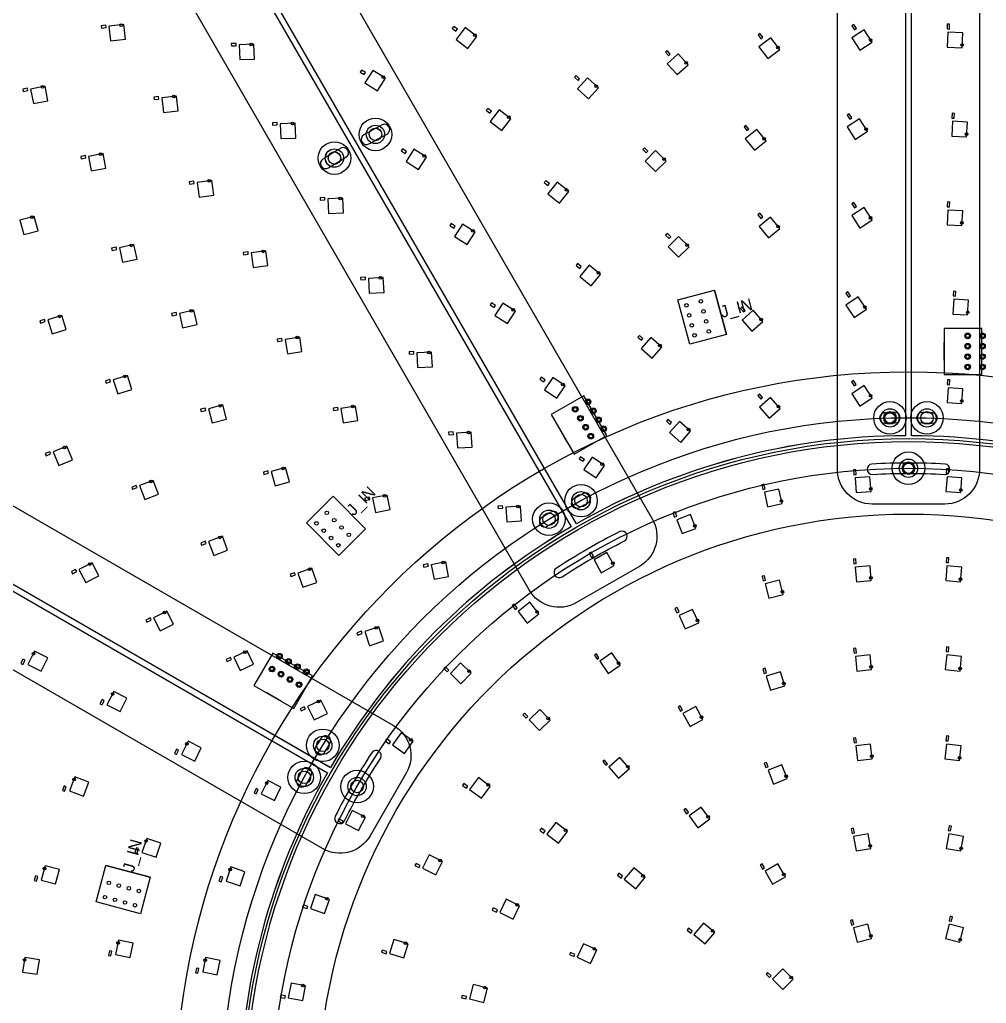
# Model space of a CAD drawing. Header units: millimetres. Extents: x -55 to 1655, y -1555 to 155.
# Drawn here: x 499.8 to 826.3, y -665.9 to -333.6 of the extents above; entities that cross this region are included whole.
import ezdxf
from ezdxf.enums import TextEntityAlignment as Align

# ---------------------------------------------------------------- set-up
doc = ezdxf.new("R2010")
doc.units = ezdxf.units.MM
doc.header["$MEASUREMENT"] = 0
doc.layers.add('Layer 1', color=7, linetype='Continuous', lineweight=0)
for name, color, linetype in [('SUN-LABEL', 4, 'Continuous'), ('SUN-OUTLINE', 2, 'Continuous'), ('SUN-STANDOFF', 1, 'Continuous'), ('SUN-WAGO', 3, 'Continuous')]:
    doc.layers.add(name, color=color, linetype=linetype)

msp = doc.modelspace()

# ---------------------------------------------------------------- linework, layer by layer
at = {"layer": 'Layer 1', "color": 2, "lineweight": 25, "true_color": 0xf7ec13}
for p, q in [((798.96, -26.13), (798.96, -474.13)), ((800.96, -474.13), (800.96, -26.13)), ((687.83, -503.91), (463.83, -115.93)), ((462.1, -116.93), (686.1, -504.91)), ((215.76, -363.99), (603.74, -588)), ((604.74, -586.26), (216.76, -362.26))]:
    msp.add_line(p, q, dxfattribs=at)
at = {"layer": 'Layer 1', "color": 93, "lineweight": 25, "true_color": 0x6abd45}
for p, q in [((812.06, -448.67), (812.06, -442.67)), ((684.72, -476.31), (681.72, -471.12)), ((588.25, -563.92), (583.05, -560.92))]:
    msp.add_line(p, q, dxfattribs=at)
at = {"layer": 'Layer 1', "color": 175, "lineweight": 25, "true_color": 0x3953a4}
for p, q in [((812.21, -497.23), (787.72, -497.23)), ((709.12, -518.29), (687.91, -530.53)), ((630.37, -588.07), (618.13, -609.28))]:
    msp.add_line(p, q, dxfattribs=at)
for points in [[(775.97, -485.48), (775.97, 155.06), (823.96, 155.06), (823.96, -485.48)], [(671.86, -526.23), (351.59, 28.49), (393.15, 52.48), (713.42, -502.24)], [(602.07, -613.58), (47.36, -293.31), (71.35, -251.76), (626.07, -572.02)]]:
    msp.add_lwpolyline(points, dxfattribs=at)
at = {"layer": 'Layer 1', "color": 30, "lineweight": 25, "true_color": 0xf57f20}
for points in [[(528.91, -335.49), (527.32, -335.67), (527.41, -336.46), (529, -336.28)], [(782.39, -336.64), (781.53, -335.29), (780.85, -335.72), (781.71, -337.07)], [(813.78, -336.78), (813.85, -335.19), (813.05, -335.15), (812.98, -336.75)], [(647.65, -336.86), (646.38, -335.88), (645.89, -336.52), (647.16, -337.49)], [(750.78, -339.56), (749.8, -338.29), (749.17, -338.77), (750.14, -340.04)], [(572.88, -341.65), (571.28, -341.71), (571.31, -342.51), (572.91, -342.45)], [(719.54, -345.22), (718.46, -344.04), (717.87, -344.58), (718.95, -345.76)], [(616.57, -351.51), (615.22, -350.66), (614.79, -351.33), (616.14, -352.19)], [(688.91, -353.58), (687.73, -352.5), (687.19, -353.08), (688.37, -354.17)], [(502.42, -356.76), (500.85, -357.06), (501, -357.85), (502.57, -357.55)], [(546.73, -359.62), (545.14, -359.8), (545.23, -360.6), (546.82, -360.42)], [(659.13, -364.57), (657.86, -363.6), (657.37, -364.23), (658.64, -365.21)], [(780.79, -366.77), (779.92, -365.43), (779.25, -365.86), (780.12, -367.2)], [(815.38, -366.88), (815.46, -365.28), (814.66, -365.24), (814.58, -366.84)], [(586.77, -368.38), (585.17, -368.45), (585.21, -369.25), (586.8, -369.18)], [(746.05, -370.6), (745.04, -369.35), (744.42, -369.86), (745.43, -371.1)], [(630.42, -378.13), (629.07, -377.27), (628.64, -377.94), (629.99, -378.8)], [(711.9, -378.04), (710.77, -376.91), (710.2, -377.47), (711.33, -378.61)], [(521.99, -379.5), (520.42, -379.8), (520.56, -380.58), (522.14, -380.29)], [(558.67, -388.22), (557.08, -388.43), (557.18, -389.22), (558.77, -389.01)], [(678.71, -389.01), (677.47, -388), (676.97, -388.62), (678.21, -389.63)], [(602.89, -393.68), (601.29, -393.75), (601.32, -394.55), (602.92, -394.48)], [(813.81, -396.84), (813.89, -395.24), (813.09, -395.2), (813.01, -396.8)], [(782.36, -396.73), (781.49, -395.38), (780.82, -395.82), (781.69, -397.16)], [(750.74, -400.23), (749.73, -398.99), (749.11, -399.49), (750.12, -400.73)], [(646.86, -403.39), (645.51, -402.52), (645.08, -403.19), (646.42, -404.06)], [(719.66, -407.02), (718.53, -405.89), (717.96, -406.45), (719.1, -407.58)], [(532.4, -410.44), (530.84, -410.78), (531.01, -411.56), (532.57, -411.22)], [(576.93, -412.02), (575.34, -412.23), (575.45, -413.02), (577.03, -412.81)], [(689.46, -417.02), (688.22, -416.01), (687.72, -416.63), (688.96, -417.64)], [(616.56, -420.57), (614.96, -420.65), (615, -421.45), (616.6, -421.37)], [(780.35, -426.92), (779.46, -425.59), (778.8, -426.03), (779.68, -427.36)], [(815.81, -426.98), (815.92, -425.38), (815.12, -425.33), (815.01, -426.93)], [(660.48, -430.12), (659.13, -429.25), (658.7, -429.92), (660.04, -430.79)], [(744.86, -431.82), (743.8, -430.61), (743.2, -431.14), (744.26, -432.34)], [(508.17, -434.86), (506.64, -435.34), (506.88, -436.1), (508.41, -435.62)], [(552.67, -432.56), (551.11, -432.9), (551.28, -433.68), (552.84, -433.34)], [(588.34, -441.27), (586.76, -441.52), (586.89, -442.31), (588.47, -442.06)], [(710.31, -441.3), (709.1, -440.25), (708.58, -440.85), (709.78, -441.91)], [(632.9, -445.73), (631.3, -445.81), (631.34, -446.61), (632.94, -446.53)], [(530.29, -455.13), (528.76, -455.61), (529, -456.37), (530.53, -455.89)], [(677.29, -455.22), (675.96, -454.33), (675.52, -455), (676.85, -455.89)], [(782.31, -456.85), (781.42, -455.52), (780.76, -455.97), (781.65, -457.3)], [(813.85, -456.92), (813.96, -455.32), (813.16, -455.27), (813.05, -456.86)], [(750.71, -461.24), (749.65, -460.04), (749.05, -460.56), (750.11, -461.77)], [(562.44, -464.81), (560.9, -465.22), (561.11, -466), (562.65, -465.58)], [(607.22, -464.59), (605.64, -464.84), (605.77, -465.63), (607.35, -465.38)], [(719.95, -469.71), (718.75, -468.66), (718.22, -469.26), (719.42, -470.31)], [(646.25, -472.88), (644.65, -472.99), (644.71, -473.79), (646.3, -473.68)], [(509.96, -479.56), (508.48, -480.18), (508.79, -480.91), (510.27, -480.3)], [(690.56, -482.13), (689.23, -481.24), (688.78, -481.9), (690.11, -482.79)], [(583.66, -486.02), (582.11, -486.44), (582.32, -487.21), (583.86, -486.8)], [(782.33, -487.25), (782.21, -485.65), (781.41, -485.71), (781.53, -487.31)], [(813.51, -486.95), (813.63, -485.35), (812.83, -485.29), (812.71, -486.89)], [(539.15, -490.93), (537.65, -491.5), (537.94, -492.25), (539.44, -491.67)], [(751.52, -492.08), (751.17, -490.52), (750.39, -490.7), (750.74, -492.26)], [(617.9, -494.89), (616.34, -495.2), (616.49, -495.99), (618.06, -495.67)], [(662.92, -497.83), (661.32, -497.93), (661.37, -498.73), (662.97, -498.63)], [(721.75, -501.35), (721.17, -499.86), (720.43, -500.15), (721, -501.64)], [(562.46, -509.81), (560.97, -510.38), (561.26, -511.13), (562.75, -510.55)], [(693.64, -514.86), (692.85, -513.47), (692.16, -513.86), (692.94, -515.25)], [(637.68, -517.45), (636.12, -517.76), (636.27, -518.54), (637.84, -518.23)], [(782.35, -517.36), (782.22, -515.77), (781.42, -515.84), (781.55, -517.43)], [(813.49, -517.02), (813.63, -515.42), (812.83, -515.35), (812.69, -516.95)], [(518.71, -519.34), (517.28, -520.06), (517.65, -520.78), (519.07, -520.05)], [(592.67, -520.41), (591.16, -520.92), (591.42, -521.68), (592.93, -521.17)], [(751.72, -522.97), (751.31, -521.42), (750.54, -521.62), (750.94, -523.17)], [(667.8, -532.32), (666.82, -531.05), (666.18, -531.54), (667.16, -532.81)], [(722.47, -533.67), (721.81, -532.21), (721.08, -532.54), (721.74, -534)], [(543.87, -535.68), (542.44, -536.4), (542.81, -537.11), (544.23, -536.39)], [(615.23, -540.19), (613.71, -540.7), (613.97, -541.46), (615.49, -540.95)], [(695.45, -549.16), (694.56, -547.84), (693.9, -548.28), (694.79, -549.61)], [(782.39, -547.52), (782.22, -545.93), (781.43, -546.01), (781.59, -547.6)], [(813.46, -547.11), (813.63, -545.52), (812.83, -545.44), (812.67, -547.03)], [(500.91, -549.6), (500.18, -551.03), (500.89, -551.39), (501.62, -549.97)], [(570.99, -549), (569.55, -549.71), (569.91, -550.43), (571.34, -549.72)], [(644.77, -553.35), (643.62, -552.24), (643.06, -552.82), (644.21, -553.93)], [(752.03, -554.19), (751.55, -552.66), (750.78, -552.9), (751.26, -554.43)], [(527.64, -563.22), (526.91, -564.65), (527.62, -565.01), (528.35, -563.59)], [(595.93, -565.67), (594.5, -566.38), (594.85, -567.1), (596.29, -566.39)], [(671.44, -569), (670.34, -567.84), (669.76, -568.39), (670.87, -569.55)], [(723.63, -566.82), (722.85, -565.42), (722.15, -565.81), (722.93, -567.21)], [(625.05, -577.51), (623.75, -576.58), (623.29, -577.23), (624.59, -578.16)], [(782.44, -577.76), (782.24, -576.17), (781.45, -576.27), (781.65, -577.86)], [(813.42, -577.25), (813.62, -575.66), (812.83, -575.56), (812.63, -577.15)], [(552.77, -580.07), (552.07, -581.5), (552.78, -581.86), (553.49, -580.42)], [(698.36, -584.92), (697.32, -583.7), (696.71, -584.23), (697.75, -585.44)], [(752.56, -585.96), (751.97, -584.47), (751.23, -584.77), (751.81, -586.26)], [(514.82, -592.44), (514.24, -593.93), (514.99, -594.22), (515.56, -592.72)], [(579.68, -593.34), (578.97, -594.77), (579.69, -595.12), (580.4, -593.69)], [(651.13, -592.6), (649.85, -591.65), (649.37, -592.29), (650.66, -593.24)], [(725.66, -601.34), (724.72, -600.04), (724.07, -600.51), (725.01, -601.81)], [(609.06, -604.28), (607.64, -603.55), (607.27, -604.26), (608.7, -605)], [(677.25, -607.73), (675.98, -606.75), (675.49, -607.38), (676.76, -608.36)], [(781.69, -608.31), (781.41, -606.73), (780.63, -606.87), (780.9, -608.45)], [(814.2, -607.59), (814.48, -606.02), (813.69, -605.88), (813.41, -607.46)], [(539.22, -613.36), (538.7, -614.87), (539.46, -615.13), (539.98, -613.62)], [(635.1, -619.3), (633.67, -618.58), (633.31, -619.3), (634.74, -620.02)], [(751.39, -620.09), (750.59, -618.71), (749.9, -619.11), (750.7, -620.49)], [(505.12, -622.83), (504.71, -624.38), (505.48, -624.59), (505.9, -623.04)], [(567.63, -623), (567.11, -624.52), (567.87, -624.77), (568.38, -623.26)], [(703.42, -622.92), (702.19, -621.9), (701.68, -622.52), (702.91, -623.54)], [(597.14, -633.1), (595.63, -632.58), (595.37, -633.34), (596.88, -633.86)], [(661.16, -634.32), (659.72, -633.62), (659.37, -634.34), (660.81, -635.04)], [(781.52, -639.23), (781.11, -637.68), (780.34, -637.89), (780.75, -639.43)], [(814.45, -638.16), (814.86, -636.62), (814.09, -636.41), (813.67, -637.96)], [(726.94, -641.53), (725.72, -640.51), (725.2, -641.12), (726.43, -642.15)], [(623.81, -648.33), (622.28, -647.86), (622.05, -648.62), (623.58, -649.09)], [(530.12, -648.14), (529.81, -649.7), (530.6, -649.86), (530.91, -648.29)], [(687.25, -649.36), (685.81, -648.68), (685.47, -649.4), (686.91, -650.08)], [(559.55, -653.99), (559.23, -655.56), (560.02, -655.71), (560.33, -654.14)], [(753.54, -656.61), (752.41, -655.47), (751.85, -656.04), (752.98, -657.17)], [(589.55, -663.35), (587.97, -663.06), (587.83, -663.84), (589.4, -664.13)], [(650.75, -663.61), (649.2, -663.21), (649, -663.99), (650.55, -664.39)]]:
    msp.add_lwpolyline(points, close=True, dxfattribs=at)
at = {"layer": 'Layer 1', "color": 18, "lineweight": 25, "true_color": 0x000000}
for points in [[(535.51, -340.26), (534.95, -335.29), (529.98, -335.85), (530.54, -340.82)], [(651.18, -343.32), (654.22, -339.35), (650.26, -336.31), (647.21, -340.28)], [(783.5, -343.92), (787.71, -341.24), (785.03, -337.02), (780.81, -339.71)], [(813.06, -342.86), (818.06, -343.08), (818.27, -338.08), (813.28, -337.86)], [(579.1, -346.91), (578.92, -341.91), (573.92, -342.1), (574.11, -347.1)], [(752.51, -346.71), (756.48, -343.67), (753.44, -339.7), (749.47, -342.75)], [(721.89, -352.19), (725.58, -348.82), (722.2, -345.13), (718.51, -348.51)], [(620.65, -357.65), (623.33, -353.43), (619.12, -350.74), (616.43, -354.96)], [(691.86, -360.32), (695.24, -356.64), (691.56, -353.26), (688.18, -356.94)], [(509.36, -361.03), (508.43, -356.12), (503.51, -357.05), (504.44, -361.96)], [(553.32, -364.4), (552.76, -359.43), (547.8, -359.99), (548.36, -364.96)], [(662.66, -371.04), (665.7, -367.07), (661.74, -364.03), (658.69, -367.99)], [(593.02, -373.59), (592.81, -368.6), (587.81, -368.82), (588.03, -373.81)], [(781.96, -374.04), (786.15, -371.32), (783.43, -367.12), (779.24, -369.85)], [(814.61, -372.95), (819.6, -373.21), (819.86, -368.21), (814.87, -367.95)], [(747.97, -377.71), (751.86, -374.56), (748.71, -370.67), (744.82, -373.82)], [(634.5, -384.26), (637.19, -380.04), (632.97, -377.35), (630.28, -381.57)], [(714.55, -384.91), (718.09, -381.37), (714.55, -377.84), (711.02, -381.37)], [(528.92, -383.77), (528, -378.86), (523.08, -379.79), (524.01, -384.7)], [(565.35, -392.87), (564.7, -387.92), (559.74, -388.57), (560.39, -393.53)], [(682.07, -395.56), (685.22, -391.68), (681.33, -388.53), (678.19, -392.42)], [(609.14, -398.9), (608.93, -393.9), (603.93, -394.12), (604.15, -399.11)], [(783.53, -404), (787.72, -401.27), (785, -397.08), (780.81, -399.8)], [(813.04, -402.91), (818.03, -403.17), (818.29, -398.17), (813.3, -397.91)], [(506.04, -404.91), (504.75, -400.08), (499.92, -401.38), (501.21, -406.21)], [(752.66, -407.34), (756.55, -404.19), (753.4, -400.31), (749.52, -403.45)], [(650.88, -409.55), (653.61, -405.36), (649.41, -402.64), (646.69, -406.83)], [(722.32, -413.89), (725.85, -410.35), (722.32, -406.81), (718.78, -410.35)], [(539.47, -414.49), (538.38, -409.61), (533.5, -410.69), (534.58, -415.57)], [(583.62, -416.67), (582.96, -411.72), (578.01, -412.37), (578.66, -417.33)], [(692.82, -423.57), (695.97, -419.68), (692.08, -416.54), (688.94, -420.42)], [(622.86, -425.73), (622.6, -420.74), (617.61, -421), (617.87, -425.99)], [(781.62, -434.17), (785.77, -431.4), (783, -427.24), (778.84, -430.02)], [(814.97, -433.04), (819.95, -433.36), (820.28, -428.38), (815.29, -428.05)], [(559.73, -436.61), (558.65, -431.73), (553.77, -432.81), (554.85, -437.69)], [(664.5, -436.28), (667.23, -432.09), (663.03, -429.37), (660.31, -433.56)], [(747.06, -438.84), (750.82, -435.55), (747.52, -431.79), (743.76, -435.08)], [(515.56, -438.28), (514.06, -433.51), (509.29, -435.02), (510.79, -439.78)], [(595.15, -445.75), (594.37, -440.81), (589.43, -441.59), (590.21, -446.53)], [(713.41, -447.98), (716.7, -444.23), (712.94, -440.93), (709.65, -444.69)], [(639.2, -450.89), (638.94, -445.9), (633.95, -446.16), (634.21, -451.15)], [(537.68, -458.55), (536.18, -453.78), (531.41, -455.28), (532.91, -460.05)], [(681.24, -461.44), (684.01, -457.28), (679.86, -454.5), (677.08, -458.66)], [(783.58, -464.11), (787.74, -461.33), (784.96, -457.17), (780.8, -459.95)], [(813, -462.97), (817.99, -463.3), (818.32, -458.31), (813.33, -457.98)], [(752.91, -468.27), (756.67, -464.97), (753.37, -461.21), (749.61, -464.51)], [(569.68, -468.55), (568.39, -463.72), (563.56, -465.02), (564.85, -469.84)], [(614.03, -469.06), (613.25, -464.12), (608.31, -464.91), (609.09, -469.84)], [(723.05, -476.39), (726.35, -472.63), (722.59, -469.34), (719.29, -473.1)], [(652.62, -477.96), (652.29, -472.97), (647.3, -473.3), (647.63, -478.29)], [(517.62, -482.33), (515.71, -477.71), (511.09, -479.62), (513, -484.24)], [(694.5, -488.35), (697.28, -484.19), (693.13, -481.41), (690.35, -485.57)], [(590.89, -489.76), (589.6, -484.93), (584.77, -486.23), (586.06, -491.06)], [(782.32, -493.36), (787.31, -493), (786.95, -488.01), (781.96, -488.38)], [(812.62, -493), (817.6, -493.36), (817.97, -488.38), (812.98, -488.01)], [(546.74, -493.89), (544.94, -489.22), (540.28, -491.01), (542.07, -495.68)], [(624.88, -499.1), (623.91, -494.19), (619, -495.17), (619.98, -500.07)], [(752.41, -498.14), (757.29, -497.05), (756.2, -492.17), (751.32, -493.26)], [(669.29, -502.91), (668.96, -497.92), (663.97, -498.24), (664.3, -503.23)], [(723.5, -507.21), (728.17, -505.43), (726.39, -500.76), (721.72, -502.54)], [(570.05, -512.77), (568.26, -508.1), (563.59, -509.89), (565.38, -514.56)], [(696.23, -520.4), (700.59, -517.95), (698.14, -513.59), (693.78, -516.04)], [(526.57, -521.49), (524.3, -517.03), (519.84, -519.3), (522.11, -523.76)], [(644.66, -521.65), (643.69, -516.75), (638.78, -517.72), (639.76, -522.63)], [(782.42, -523.48), (787.4, -523.06), (786.98, -518.07), (782, -518.5)], [(812.53, -523.06), (817.51, -523.48), (817.93, -518.5), (812.95, -518.07)], [(600.14, -523.67), (598.53, -518.93), (593.8, -520.54), (595.4, -525.28)], [(752.82, -528.99), (757.66, -527.73), (756.4, -522.89), (751.56, -524.15)], [(671.17, -537.42), (675.12, -534.36), (672.07, -530.41), (668.11, -533.46)], [(551.73, -537.83), (549.46, -533.37), (545, -535.64), (547.27, -540.1)], [(724.57, -539.41), (729.13, -537.36), (727.07, -532.8), (722.51, -534.86)], [(622.69, -543.45), (621.09, -538.71), (616.35, -540.32), (617.96, -545.06)], [(509.29, -549.22), (504.84, -546.95), (502.57, -551.4), (507.02, -553.67)], [(578.82, -551.26), (576.6, -546.78), (572.12, -548.99), (574.33, -553.47)], [(698.5, -554.47), (702.64, -551.67), (699.84, -547.53), (695.7, -550.33)], [(782.55, -553.64), (787.53, -553.13), (787.02, -548.16), (782.05, -548.66)], [(812.4, -553.13), (817.37, -553.64), (817.88, -548.66), (812.91, -548.16)], [(648.85, -557.91), (652.32, -554.31), (648.72, -550.84), (645.25, -554.44)], [(753.42, -560.14), (758.19, -558.64), (756.7, -553.87), (751.93, -555.37)], [(536.02, -562.84), (531.57, -560.57), (529.3, -565.02), (533.75, -567.29)], [(603.76, -567.93), (601.55, -563.44), (597.06, -565.65), (599.28, -570.14)], [(675.34, -573.71), (678.95, -570.25), (675.49, -566.64), (671.88, -570.1)], [(726.2, -572.38), (730.57, -569.95), (728.14, -565.58), (723.77, -568)], [(629.75, -581.43), (632.66, -577.36), (628.59, -574.45), (625.69, -578.52)], [(561.16, -579.57), (556.67, -577.36), (554.46, -581.85), (558.95, -584.06)], [(782.76, -583.87), (787.72, -583.24), (787.09, -578.28), (782.13, -578.91)], [(812.21, -583.24), (817.17, -583.87), (817.8, -578.91), (812.84, -578.28)], [(701.99, -589.84), (705.78, -586.58), (702.53, -582.79), (698.73, -586.05)], [(754.39, -591.8), (759.03, -589.96), (757.19, -585.31), (752.54, -587.15)], [(523.12, -591.18), (518.45, -589.39), (516.66, -594.06), (521.33, -595.85)], [(588.06, -592.84), (583.58, -590.63), (581.37, -595.12), (585.85, -597.33)], [(655.77, -596.59), (658.74, -592.57), (654.72, -589.6), (651.75, -593.62)], [(614.28, -607.47), (616.57, -603.03), (612.12, -600.74), (609.84, -605.19)], [(728.88, -606.54), (732.92, -603.6), (729.98, -599.55), (725.94, -602.49)], [(681.79, -611.82), (684.86, -607.87), (680.9, -604.81), (677.84, -608.76)], [(547.46, -611.78), (542.73, -610.17), (541.12, -614.9), (545.86, -616.51)], [(782.31, -614.39), (787.23, -613.52), (786.36, -608.6), (781.44, -609.47)], [(812.7, -613.52), (817.62, -614.39), (818.49, -609.47), (813.56, -608.6)], [(640.34, -622.45), (642.6, -617.98), (638.13, -615.73), (635.88, -620.2)], [(513.25, -620.71), (508.42, -619.42), (507.12, -624.25), (511.95, -625.54)], [(575.87, -621.42), (571.14, -619.81), (569.53, -624.55), (574.26, -626.15)], [(707.84, -627.16), (711.02, -623.3), (707.17, -620.12), (703.98, -623.97)], [(754.05, -625.6), (758.38, -623.1), (755.88, -618.77), (751.55, -621.27)], [(602.77, -635.5), (604.39, -630.76), (599.65, -629.15), (598.04, -633.88)], [(666.44, -637.41), (668.64, -632.93), (664.15, -630.72), (661.95, -635.21)], [(731.33, -645.8), (734.54, -641.97), (730.71, -638.76), (727.5, -642.59)], [(782.67, -645.23), (787.5, -643.94), (786.2, -639.11), (781.37, -640.4)], [(812.43, -643.94), (817.26, -645.23), (818.56, -640.4), (813.73, -639.11)], [(538.09, -645.49), (533.19, -644.51), (532.21, -649.42), (537.12, -650.39)], [(629.51, -650.54), (630.98, -645.76), (626.2, -644.3), (624.73, -649.08)], [(692.58, -652.36), (694.71, -647.84), (690.19, -645.71), (688.06, -650.23)], [(506.52, -651.12), (501.58, -650.34), (500.8, -655.28), (505.74, -656.06)], [(567.52, -651.34), (562.61, -650.37), (561.64, -655.27), (566.54, -656.25)], [(757.54, -661.24), (761.07, -657.7), (757.54, -654.17), (754, -657.7)], [(595.46, -664.9), (596.37, -659.98), (591.45, -659.07), (590.54, -663.99)], [(656.55, -665.58), (657.8, -660.74), (652.96, -659.48), (651.71, -664.32)]]:
    msp.add_lwpolyline(points, close=True, dxfattribs=at)
at = {"layer": 'Layer 1', "color": 93, "lineweight": 25, "true_color": 0x6abd45}
for points in [[(824.76, -453.42), (824.76, -437.92), (812.06, -437.92), (812.06, -453.42)], [(698.09, -474.08), (690.34, -460.65), (679.34, -467), (687.09, -480.43)], [(598.71, -555.3), (585.29, -547.55), (578.94, -558.55), (592.36, -566.3)]]:
    msp.add_lwpolyline(points, close=True, dxfattribs=at)
at = {"layer": 'Layer 1', "color": 2, "lineweight": 25, "true_color": 0xf7ec13}
for radius in [848, 675, 225, 224]:
    msp.add_circle((799.96, -700.13), radius, dxfattribs=at)
at = {"layer": 'Layer 1', "color": 18, "lineweight": 25, "true_color": 0x000000}
for centre, radius in [((534.06, -335.45), 0.45), ((653.48, -338.85), 0.45), ((578.02, -342), 0.45), ((787.19, -340.5), 0.45), ((818.05, -342.18), 0.45), ((755.89, -342.99), 0.45), ((724.93, -348.19), 0.45), ((622.55, -352.99), 0.45), ((507.55, -356.34), 0.45), ((694.55, -356.06), 0.45), ((551.88, -359.58), 0.45), ((591.91, -368.69), 0.45), ((664.96, -366.56), 0.45), ((785.62, -370.59), 0.45), ((819.6, -372.31), 0.45), ((751.25, -373.89), 0.45), ((527.12, -379.08), 0.45), ((636.4, -379.6), 0.45), ((717.42, -380.77), 0.45), ((563.81, -388.08), 0.45), ((684.49, -391.15), 0.45), ((608.03, -393.99), 0.45), ((503.89, -400.36), 0.45), ((787.19, -400.55), 0.45), ((818.03, -402.27), 0.45), ((652.82, -404.91), 0.45), ((755.94, -403.52), 0.45), ((537.52, -409.85), 0.45), ((582.08, -411.88), 0.45), ((725.18, -409.75), 0.45), ((621.7, -420.84), 0.45), ((695.24, -419.16), 0.45), ((557.78, -431.97), 0.45), ((666.44, -431.64), 0.45), ((785.23, -430.68), 0.45), ((513.22, -433.83), 0.45), ((750.19, -434.9), 0.45), ((819.96, -432.46), 0.45), ((593.49, -441), 0.45), ((715.99, -443.67), 0.45), ((638.04, -446), 0.45), ((535.33, -454.1), 0.45), ((799.96, -700.13), 247.58), ((683.24, -456.82), 0.45), ((787.19, -460.61), 0.45), ((567.53, -464), 0.45), ((612.37, -464.31), 0.45), ((756.04, -464.33), 0.45), ((818, -462.4), 0.45), ((799.96, -700.13), 232.08), ((793.71, -468.13), 1.75), ((725.64, -472.08), 0.45), ((651.4, -473.08), 0.45), ((514.9, -478.1), 0.45), ((588.74, -485.22), 0.45), ((696.51, -483.73), 0.45), ((799.96, -485.13), 1.75), ((799.96, -700.13), 215), ((544.12, -489.59), 0.45), ((787.2, -492.11), 0.45), ((623.03, -494.42), 0.45), ((817.62, -492.46), 0.45), ((668.06, -498.03), 0.45), ((757.04, -496.18), 0.45), ((799.96, -700.13), 199.5), ((727.81, -504.6), 0.45), ((567.44, -508.47), 0.45), ((523.52, -517.49), 0.45), ((642.81, -516.97), 0.45), ((700.11, -517.19), 0.45), ((597.7, -519.27), 0.45), ((787.28, -522.16), 0.45), ((817.53, -522.58), 0.45), ((757.38, -526.87), 0.45), ((548.68, -533.83), 0.45), ((674.53, -533.68), 0.45), ((728.71, -536.56), 0.45), ((620.25, -539.05), 0.45), ((504.48, -547.77), 0.45), ((575.82, -547.22), 0.45), ((702.09, -550.95), 0.45), ((651.64, -553.72), 0.45), ((787.39, -552.24), 0.45), ((817.42, -552.74), 0.45), ((757.88, -557.8), 0.45), ((531.21, -561.39), 0.45), ((600.76, -563.89), 0.45), ((678.29, -569.64), 0.45), ((730.09, -569.19), 0.45), ((556.32, -578.19), 0.45), ((631.9, -576.88), 0.45), ((787.56, -582.35), 0.45), ((817.23, -582.97), 0.45), ((705.16, -585.93), 0.45), ((518.18, -590.25), 0.45), ((583.23, -591.46), 0.45), ((758.66, -589.14), 0.45), ((657.99, -592.08), 0.45), ((615.75, -602.66), 0.45), ((732.35, -602.9), 0.45), ((684.11, -607.35), 0.45), ((542.49, -611.04), 0.45), ((787.03, -612.65), 0.45), ((817.73, -613.5), 0.45), ((641.77, -617.62), 0.45), ((508.23, -620.3), 0.45), ((570.9, -620.68), 0.45), ((710.3, -622.77), 0.45), ((757.89, -622.35), 0.45), ((603.52, -630.52), 0.45), ((667.81, -632.57), 0.45), ((733.82, -641.43), 0.45), ((787.22, -643.08), 0.45), ((817.45, -644.35), 0.45), ((533.06, -645.41), 0.45), ((630.1, -645.55), 0.45), ((693.88, -647.5), 0.45), ((501.49, -651.23), 0.45), ((562.49, -651.26), 0.45), ((760.4, -657.1), 0.45), ((595.48, -659.87), 0.45), ((656.92, -660.56), 0.45)]:
    msp.add_circle(centre, radius, dxfattribs=at)
at = {"layer": 'Layer 1', "color": 240, "lineweight": 25, "true_color": 0xed2024}
for centre, radius in [((619.97, -372.37), 5.5), ((619.97, -372.37), 3.1), ((619.97, -372.37), 2.11), ((606.12, -380.37), 5.5), ((606.12, -380.37), 3.1), ((606.12, -380.37), 2.11), ((793.71, -468.13), 5.5), ((793.71, -468.13), 3.1), ((806.21, -468.13), 5.5), ((806.21, -468.13), 3.1), ((793.71, -468.13), 2.11), ((806.21, -468.13), 2.11), ((799.96, -485.13), 5.5), ((799.96, -485.13), 3.1), ((799.96, -485.13), 2.11), ((689.38, -496.09), 5.5), ((689.38, -496.09), 3.1), ((689.38, -496.09), 2.11), ((678.55, -502.34), 5.5), ((678.55, -502.34), 3.1), ((678.55, -502.34), 2.11), ((602.17, -578.72), 5.5), ((602.17, -578.72), 3.1), ((602.17, -578.72), 2.11), ((595.92, -589.54), 5.5), ((595.92, -589.54), 3.1), ((595.92, -589.54), 2.11), ((613.77, -592.63), 5.5), ((613.77, -592.63), 3.1), ((613.77, -592.63), 2.11)]:
    msp.add_circle(centre, radius, dxfattribs=at)
at = {"layer": 'Layer 1', "color": 93, "lineweight": 25, "true_color": 0x6abd45}
for centre, radius in [((819.96, -440.42), 0.95), ((819.96, -440.42), 0.6), ((824.96, -440.42), 0.95), ((824.96, -440.42), 0.6), ((819.96, -443.92), 0.95), ((819.96, -443.92), 0.6), ((824.96, -443.92), 0.95), ((824.96, -443.92), 0.6), ((819.96, -447.42), 0.95), ((819.96, -447.42), 0.6), ((824.96, -447.42), 0.95), ((824.96, -447.42), 0.6), ((819.96, -450.92), 0.95), ((819.96, -450.92), 0.6), ((824.96, -450.92), 0.95), ((824.96, -450.92), 0.6), ((691.76, -462.72), 0.95), ((687.43, -465.22), 0.95), ((687.43, -465.22), 0.6), ((691.76, -462.72), 0.6), ((693.51, -465.75), 0.95), ((689.18, -468.25), 0.95), ((689.18, -468.25), 0.6), ((693.51, -465.75), 0.6), ((695.26, -468.78), 0.95), ((695.26, -468.78), 0.6), ((690.93, -471.28), 0.95), ((690.93, -471.28), 0.6), ((697.01, -471.81), 0.95), ((697.01, -471.81), 0.6), ((692.68, -474.31), 0.95), ((692.68, -474.31), 0.6), ((587.55, -548.63), 0.95), ((587.55, -548.63), 0.6), ((590.58, -550.38), 0.95), ((590.58, -550.38), 0.6), ((593.62, -552.13), 0.95), ((585.05, -552.96), 0.95), ((585.05, -552.96), 0.6), ((588.08, -554.71), 0.95), ((588.08, -554.71), 0.6), ((593.62, -552.13), 0.6), ((596.65, -553.88), 0.95), ((596.65, -553.88), 0.6), ((591.12, -556.46), 0.95), ((591.12, -556.46), 0.6), ((594.15, -558.21), 0.95), ((594.15, -558.21), 0.6)]:
    msp.add_circle(centre, radius, dxfattribs=at)
at = {"layer": 'Layer 1', "color": 175, "lineweight": 25, "true_color": 0x3953a4}
for radius in [247.58, 199.5]:
    msp.add_circle((799.96, -700.13), radius, dxfattribs=at)
for points, knots in [([(623.88, -372.24), (624.73, -371.79), (625.05, -370.73), (624.59, -369.88), (624.13, -369.02), (623.07, -368.7), (622.22, -369.16), (622.22, -369.16), (622.22, -369.16), (622.22, -369.16)], [0, 0, 0, 0, 1, 1, 1, 2, 2, 2, 3, 3, 3, 3]), ([(616.06, -372.55), (615.21, -373.02), (614.91, -374.09), (615.39, -374.93), (615.86, -375.77), (616.93, -376.07), (617.77, -375.6)], [0, 0, 0, 0, 1, 1, 1, 2, 2, 2, 2]), ([(610.01, -380.08), (610.84, -379.58), (611.12, -378.51), (610.62, -377.68), (610.13, -376.85), (609.05, -376.57), (608.22, -377.07), (608.22, -377.07), (608.22, -377.07), (608.22, -377.07)], [0, 0, 0, 0, 1, 1, 1, 2, 2, 2, 3, 3, 3, 3]), ([(602.21, -380.71), (601.39, -381.22), (601.13, -382.3), (601.64, -383.12), (602.15, -383.94), (603.23, -384.2), (604.05, -383.69)], [0, 0, 0, 0, 1, 1, 1, 2, 2, 2, 2]), ([(791.9, -466.43), (790.94, -466.47), (790.18, -467.28), (790.22, -468.24), (790.25, -469.21), (791.06, -469.96), (792.03, -469.93)], [0, 0, 0, 0, 1, 1, 1, 2, 2, 2, 2]), ([(791.9, -466.43), (790.94, -466.47), (790.18, -467.28), (790.22, -468.24), (790.25, -469.21), (791.06, -469.96), (792.03, -469.93)], [0, 0, 0, 0, 1, 1, 1, 2, 2, 2, 2]), ([(795.5, -469.84), (796.46, -469.82), (797.23, -469.02), (797.21, -468.05), (797.19, -467.09), (796.4, -466.32), (795.43, -466.34)], [0, 0, 0, 0, 1, 1, 1, 2, 2, 2, 2]), ([(795.5, -469.84), (796.46, -469.82), (797.23, -469.02), (797.21, -468.05), (797.19, -467.09), (796.4, -466.32), (795.43, -466.34)], [0, 0, 0, 0, 1, 1, 1, 2, 2, 2, 2]), ([(804.5, -466.34), (803.53, -466.32), (802.73, -467.09), (802.72, -468.05), (802.7, -469.02), (803.46, -469.82), (804.43, -469.84)], [0, 0, 0, 0, 1, 1, 1, 2, 2, 2, 2]), ([(804.5, -466.34), (803.53, -466.32), (802.73, -467.09), (802.72, -468.05), (802.7, -469.02), (803.46, -469.82), (804.43, -469.84)], [0, 0, 0, 0, 1, 1, 1, 2, 2, 2, 2]), ([(807.9, -469.93), (808.87, -469.96), (809.68, -469.21), (809.71, -468.24), (809.75, -467.28), (808.99, -466.47), (808.02, -466.43)], [0, 0, 0, 0, 1, 1, 1, 2, 2, 2, 2]), ([(807.9, -469.93), (808.87, -469.96), (809.68, -469.21), (809.71, -468.24), (809.75, -467.28), (808.99, -466.47), (808.02, -466.43)], [0, 0, 0, 0, 1, 1, 1, 2, 2, 2, 2]), ([(787.62, -483.73), (786.66, -483.78), (785.92, -484.61), (785.97, -485.58), (786.03, -486.54), (786.86, -487.28), (787.82, -487.22)], [0, 0, 0, 0, 1, 1, 1, 2, 2, 2, 2]), ([(787.62, -483.73), (786.66, -483.78), (785.92, -484.61), (785.97, -485.58), (786.03, -486.54), (786.86, -487.28), (787.82, -487.22)], [0, 0, 0, 0, 1, 1, 1, 2, 2, 2, 2]), ([(812.11, -487.22), (813.07, -487.28), (813.9, -486.54), (813.95, -485.58), (814.01, -484.61), (813.27, -483.78), (812.31, -483.73)], [0, 0, 0, 0, 1, 1, 1, 2, 2, 2, 2]), ([(812.11, -487.22), (813.07, -487.28), (813.9, -486.54), (813.95, -485.58), (814.01, -484.61), (813.27, -483.78), (812.31, -483.73)], [0, 0, 0, 0, 1, 1, 1, 2, 2, 2, 2]), ([(691.74, -496.8), (692.59, -496.35), (692.92, -495.29), (692.46, -494.44), (692.01, -493.58), (690.95, -493.26), (690.1, -493.71)], [0, 0, 0, 0, 1, 1, 1, 2, 2, 2, 2]), ([(691.74, -496.8), (692.59, -496.35), (692.92, -495.29), (692.46, -494.44), (692.01, -493.58), (690.95, -493.26), (690.1, -493.71)], [0, 0, 0, 0, 1, 1, 1, 2, 2, 2, 2]), ([(687, -495.39), (686.15, -495.86), (685.84, -496.92), (686.31, -497.77), (686.78, -498.62), (687.84, -498.92), (688.69, -498.46)], [0, 0, 0, 0, 1, 1, 1, 2, 2, 2, 2]), ([(687, -495.39), (686.15, -495.86), (685.84, -496.92), (686.31, -497.77), (686.78, -498.62), (687.84, -498.92), (688.69, -498.46)], [0, 0, 0, 0, 1, 1, 1, 2, 2, 2, 2]), ([(680.95, -502.92), (681.78, -502.42), (682.04, -501.35), (681.54, -500.52), (681.05, -499.69), (679.97, -499.43), (679.14, -499.93)], [0, 0, 0, 0, 1, 1, 1, 2, 2, 2, 2]), ([(680.95, -502.92), (681.78, -502.42), (682.04, -501.35), (681.54, -500.52), (681.05, -499.69), (679.97, -499.43), (679.14, -499.93)], [0, 0, 0, 0, 1, 1, 1, 2, 2, 2, 2]), ([(676.14, -501.77), (675.32, -502.28), (675.07, -503.36), (675.58, -504.18), (676.09, -505), (677.17, -505.25), (677.99, -504.74)], [0, 0, 0, 0, 1, 1, 1, 2, 2, 2, 2]), ([(676.14, -501.77), (675.32, -502.28), (675.07, -503.36), (675.58, -504.18), (676.09, -505), (677.17, -505.25), (677.99, -504.74)], [0, 0, 0, 0, 1, 1, 1, 2, 2, 2, 2]), ([(704.03, -509.68), (704.89, -509.24), (705.24, -508.19), (704.8, -507.33), (704.37, -506.46), (703.32, -506.12), (702.45, -506.55)], [0, 0, 0, 0, 1, 1, 1, 2, 2, 2, 2]), ([(704.03, -509.68), (704.89, -509.24), (705.24, -508.19), (704.8, -507.33), (704.37, -506.46), (703.32, -506.12), (702.45, -506.55)], [0, 0, 0, 0, 1, 1, 1, 2, 2, 2, 2]), ([(681.08, -518.89), (680.27, -519.42), (680.04, -520.51), (680.57, -521.32), (681.1, -522.12), (682.19, -522.35), (683, -521.82)], [0, 0, 0, 0, 1, 1, 1, 2, 2, 2, 2]), ([(681.08, -518.89), (680.27, -519.42), (680.04, -520.51), (680.57, -521.32), (681.1, -522.12), (682.19, -522.35), (683, -521.82)], [0, 0, 0, 0, 1, 1, 1, 2, 2, 2, 2]), ([(604.58, -578.15), (605.09, -577.33), (604.84, -576.25), (604.02, -575.74), (603.2, -575.23), (602.12, -575.48), (601.61, -576.3)], [0, 0, 0, 0, 1, 1, 1, 2, 2, 2, 2]), ([(604.58, -578.15), (605.09, -577.33), (604.84, -576.25), (604.02, -575.74), (603.2, -575.23), (602.12, -575.48), (601.61, -576.3)], [0, 0, 0, 0, 1, 1, 1, 2, 2, 2, 2]), ([(599.76, -579.31), (599.26, -580.13), (599.53, -581.21), (600.36, -581.71), (601.18, -582.21), (602.26, -581.94), (602.76, -581.11)], [0, 0, 0, 0, 1, 1, 1, 2, 2, 2, 2]), ([(599.76, -579.31), (599.26, -580.13), (599.53, -581.21), (600.36, -581.71), (601.18, -582.21), (602.26, -581.94), (602.76, -581.11)], [0, 0, 0, 0, 1, 1, 1, 2, 2, 2, 2]), ([(621.66, -583.16), (622.19, -582.35), (621.96, -581.27), (621.15, -580.74), (620.34, -580.21), (619.26, -580.43), (618.73, -581.24)], [0, 0, 0, 0, 1, 1, 1, 2, 2, 2, 2]), ([(621.66, -583.16), (622.19, -582.35), (621.96, -581.27), (621.15, -580.74), (620.34, -580.21), (619.26, -580.43), (618.73, -581.24)], [0, 0, 0, 0, 1, 1, 1, 2, 2, 2, 2]), ([(598.29, -588.85), (598.76, -588), (598.45, -586.94), (597.61, -586.47), (596.76, -586.01), (595.7, -586.31), (595.23, -587.16)], [0, 0, 0, 0, 1, 1, 1, 2, 2, 2, 2]), ([(598.29, -588.85), (598.76, -588), (598.45, -586.94), (597.61, -586.47), (596.76, -586.01), (595.7, -586.31), (595.23, -587.16)], [0, 0, 0, 0, 1, 1, 1, 2, 2, 2, 2]), ([(593.55, -590.26), (593.09, -591.11), (593.42, -592.17), (594.27, -592.63), (595.12, -593.08), (596.18, -592.76), (596.64, -591.9)], [0, 0, 0, 0, 1, 1, 1, 2, 2, 2, 2]), ([(593.55, -590.26), (593.09, -591.11), (593.42, -592.17), (594.27, -592.63), (595.12, -593.08), (596.18, -592.76), (596.64, -591.9)], [0, 0, 0, 0, 1, 1, 1, 2, 2, 2, 2]), ([(606.39, -602.62), (605.95, -603.48), (606.3, -604.53), (607.16, -604.97), (608.03, -605.4), (609.08, -605.06), (609.51, -604.19)], [0, 0, 0, 0, 1, 1, 1, 2, 2, 2, 2]), ([(606.39, -602.62), (605.95, -603.48), (606.3, -604.53), (607.16, -604.97), (608.03, -605.4), (609.08, -605.06), (609.51, -604.19)], [0, 0, 0, 0, 1, 1, 1, 2, 2, 2, 2])]:
    msp.add_open_spline(points, degree=3, knots=knots, dxfattribs=at)
for points in [[(622.22, -369.16), (620.15, -370.27), (618.1, -371.4), (616.06, -372.55)], [(617.77, -375.6), (619.79, -374.46), (621.83, -373.34), (623.88, -372.24)], [(608.22, -377.07), (606.21, -378.26), (604.2, -379.48), (602.21, -380.71)], [(604.05, -383.69), (606.03, -382.47), (608.01, -381.26), (610.01, -380.08)], [(795.43, -466.34), (794.25, -466.36), (793.08, -466.39), (791.9, -466.43)], [(795.43, -466.34), (794.25, -466.36), (793.08, -466.39), (791.9, -466.43)], [(808.02, -466.43), (806.85, -466.39), (805.67, -466.36), (804.5, -466.34)], [(808.02, -466.43), (806.85, -466.39), (805.67, -466.36), (804.5, -466.34)], [(792.03, -469.93), (793.18, -469.89), (794.34, -469.86), (795.5, -469.84)], [(792.03, -469.93), (793.18, -469.89), (794.34, -469.86), (795.5, -469.84)], [(804.43, -469.84), (805.59, -469.86), (806.75, -469.89), (807.9, -469.93)], [(804.43, -469.84), (805.59, -469.86), (806.75, -469.89), (807.9, -469.93)], [(812.31, -483.73), (804.09, -483.26), (795.84, -483.26), (787.62, -483.73)], [(812.31, -483.73), (804.09, -483.26), (795.84, -483.26), (787.62, -483.73)], [(787.72, -497.23), (781.23, -497.23), (775.97, -491.97), (775.97, -485.48)], [(787.82, -487.22), (795.91, -486.76), (804.02, -486.76), (812.11, -487.22)], [(787.82, -487.22), (795.91, -486.76), (804.02, -486.76), (812.11, -487.22)], [(823.96, -485.48), (823.96, -491.97), (818.7, -497.23), (812.21, -497.23)], [(690.1, -493.71), (689.06, -494.26), (688.03, -494.82), (687, -495.39)], [(690.1, -493.71), (689.06, -494.26), (688.03, -494.82), (687, -495.39)], [(688.69, -498.46), (689.7, -497.9), (690.72, -497.35), (691.74, -496.8)], [(688.69, -498.46), (689.7, -497.9), (690.72, -497.35), (691.74, -496.8)], [(679.14, -499.93), (678.14, -500.53), (677.13, -501.15), (676.14, -501.77)], [(679.14, -499.93), (678.14, -500.53), (677.13, -501.15), (676.14, -501.77)], [(677.99, -504.74), (678.97, -504.13), (679.96, -503.52), (680.95, -502.92)], [(677.99, -504.74), (678.97, -504.13), (679.96, -503.52), (680.95, -502.92)], [(713.42, -502.24), (716.66, -507.86), (714.74, -515.04), (709.12, -518.29)], [(702.45, -506.55), (695.1, -510.26), (687.96, -514.38), (681.08, -518.89)], [(702.45, -506.55), (695.1, -510.26), (687.96, -514.38), (681.08, -518.89)], [(683, -521.82), (689.77, -517.38), (696.79, -513.32), (704.03, -509.68)], [(683, -521.82), (689.77, -517.38), (696.79, -513.32), (704.03, -509.68)], [(687.91, -530.53), (682.29, -533.78), (675.1, -531.85), (671.86, -526.23)], [(626.07, -572.02), (631.69, -575.27), (633.61, -582.45), (630.37, -588.07)], [(601.61, -576.3), (600.99, -577.3), (600.37, -578.3), (599.76, -579.31)], [(601.61, -576.3), (600.99, -577.3), (600.37, -578.3), (599.76, -579.31)], [(602.76, -581.11), (603.36, -580.12), (603.96, -579.14), (604.58, -578.15)], [(602.76, -581.11), (603.36, -580.12), (603.96, -579.14), (604.58, -578.15)], [(618.73, -581.24), (614.21, -588.13), (610.09, -595.26), (606.39, -602.62)], [(618.73, -581.24), (614.21, -588.13), (610.09, -595.26), (606.39, -602.62)], [(609.51, -604.19), (613.16, -596.96), (617.21, -589.93), (621.66, -583.16)], [(609.51, -604.19), (613.16, -596.96), (617.21, -589.93), (621.66, -583.16)], [(595.23, -587.16), (594.66, -588.19), (594.1, -589.22), (593.55, -590.26)], [(595.23, -587.16), (594.66, -588.19), (594.1, -589.22), (593.55, -590.26)], [(596.64, -591.9), (597.18, -590.88), (597.73, -589.86), (598.29, -588.85)], [(596.64, -591.9), (597.18, -590.88), (597.73, -589.86), (598.29, -588.85)], [(618.13, -609.28), (614.88, -614.9), (607.69, -616.83), (602.07, -613.58)]]:
    msp.add_open_spline(points, degree=3, dxfattribs=at)
at = {"layer": 'Layer 1', "color": 18, "lineweight": 25, "true_color": 0x000000}
for points in [[(791.9, -466.43), (790.94, -466.47), (790.18, -467.28), (790.22, -468.24), (790.25, -469.21), (791.06, -469.96), (792.03, -469.93)], [(791.9, -466.43), (790.94, -466.47), (790.18, -467.28), (790.22, -468.24), (790.25, -469.21), (791.06, -469.96), (792.03, -469.93)], [(795.5, -469.84), (796.46, -469.82), (797.23, -469.02), (797.21, -468.05), (797.19, -467.09), (796.4, -466.32), (795.43, -466.34)], [(795.5, -469.84), (796.46, -469.82), (797.23, -469.02), (797.21, -468.05), (797.19, -467.09), (796.4, -466.32), (795.43, -466.34)], [(804.5, -466.34), (803.53, -466.32), (802.73, -467.09), (802.72, -468.05), (802.7, -469.02), (803.46, -469.82), (804.43, -469.84)], [(804.5, -466.34), (803.53, -466.32), (802.73, -467.09), (802.72, -468.05), (802.7, -469.02), (803.46, -469.82), (804.43, -469.84)], [(807.9, -469.93), (808.87, -469.96), (809.68, -469.21), (809.71, -468.24), (809.75, -467.28), (808.99, -466.47), (808.02, -466.43)], [(807.9, -469.93), (808.87, -469.96), (809.68, -469.21), (809.71, -468.24), (809.75, -467.28), (808.99, -466.47), (808.02, -466.43)], [(787.62, -483.73), (786.66, -483.78), (785.92, -484.61), (785.97, -485.58), (786.03, -486.54), (786.86, -487.28), (787.82, -487.22)], [(812.11, -487.22), (813.07, -487.28), (813.9, -486.54), (813.95, -485.58), (814.01, -484.61), (813.27, -483.78), (812.31, -483.73)], [(691.74, -496.8), (692.59, -496.35), (692.92, -495.29), (692.46, -494.44), (692.01, -493.58), (690.95, -493.26), (690.1, -493.71)], [(687, -495.39), (686.15, -495.86), (685.84, -496.92), (686.31, -497.77), (686.78, -498.62), (687.84, -498.92), (688.69, -498.46)], [(680.95, -502.92), (681.78, -502.42), (682.04, -501.35), (681.54, -500.52), (681.05, -499.69), (679.97, -499.43), (679.14, -499.93)], [(676.14, -501.77), (675.32, -502.28), (675.07, -503.36), (675.58, -504.18), (676.09, -505), (677.17, -505.25), (677.99, -504.74)], [(704.03, -509.68), (704.89, -509.24), (705.24, -508.19), (704.8, -507.33), (704.37, -506.46), (703.32, -506.12), (702.45, -506.55)], [(681.08, -518.89), (680.27, -519.42), (680.04, -520.51), (680.57, -521.32), (681.1, -522.12), (682.19, -522.35), (683, -521.82)], [(604.58, -578.15), (605.09, -577.33), (604.84, -576.25), (604.02, -575.74), (603.2, -575.23), (602.12, -575.48), (601.61, -576.3)], [(599.76, -579.31), (599.26, -580.13), (599.53, -581.21), (600.36, -581.71), (601.18, -582.21), (602.26, -581.94), (602.76, -581.11)], [(621.66, -583.16), (622.19, -582.35), (621.96, -581.27), (621.15, -580.74), (620.34, -580.21), (619.26, -580.43), (618.73, -581.24)], [(598.29, -588.85), (598.76, -588), (598.45, -586.94), (597.61, -586.47), (596.76, -586.01), (595.7, -586.31), (595.23, -587.16)], [(593.55, -590.26), (593.09, -591.11), (593.42, -592.17), (594.27, -592.63), (595.12, -593.08), (596.18, -592.76), (596.64, -591.9)], [(606.39, -602.62), (605.95, -603.48), (606.3, -604.53), (607.16, -604.97), (608.03, -605.4), (609.08, -605.06), (609.51, -604.19)]]:
    msp.add_open_spline(points, degree=3, knots=[0, 0, 0, 0, 1, 1, 1, 2, 2, 2, 2], dxfattribs=at)
for points in [[(795.43, -466.34), (794.25, -466.36), (793.08, -466.39), (791.9, -466.43)], [(795.43, -466.34), (794.25, -466.36), (793.08, -466.39), (791.9, -466.43)], [(808.02, -466.43), (806.85, -466.39), (805.67, -466.36), (804.5, -466.34)], [(808.02, -466.43), (806.85, -466.39), (805.67, -466.36), (804.5, -466.34)], [(792.03, -469.93), (793.18, -469.89), (794.34, -469.86), (795.5, -469.84)], [(792.03, -469.93), (793.18, -469.89), (794.34, -469.86), (795.5, -469.84)], [(804.43, -469.84), (805.59, -469.86), (806.75, -469.89), (807.9, -469.93)], [(804.43, -469.84), (805.59, -469.86), (806.75, -469.89), (807.9, -469.93)], [(812.31, -483.73), (804.09, -483.26), (795.84, -483.26), (787.62, -483.73)], [(787.82, -487.22), (795.91, -486.76), (804.02, -486.76), (812.11, -487.22)], [(690.1, -493.71), (689.06, -494.26), (688.03, -494.82), (687, -495.39)], [(688.69, -498.46), (689.7, -497.9), (690.72, -497.35), (691.74, -496.8)], [(679.14, -499.93), (678.14, -500.53), (677.13, -501.15), (676.14, -501.77)], [(677.99, -504.74), (678.97, -504.13), (679.96, -503.52), (680.95, -502.92)], [(702.45, -506.55), (695.1, -510.26), (687.96, -514.38), (681.08, -518.89)], [(683, -521.82), (689.77, -517.38), (696.79, -513.32), (704.03, -509.68)], [(601.61, -576.3), (600.99, -577.3), (600.37, -578.3), (599.76, -579.31)], [(602.76, -581.11), (603.36, -580.12), (603.96, -579.14), (604.58, -578.15)], [(618.73, -581.24), (614.21, -588.13), (610.09, -595.26), (606.39, -602.62)], [(609.51, -604.19), (613.16, -596.96), (617.21, -589.93), (621.66, -583.16)], [(595.23, -587.16), (594.66, -588.19), (594.1, -589.22), (593.55, -590.26)], [(596.64, -591.9), (597.18, -590.88), (597.73, -589.86), (598.29, -588.85)]]:
    msp.add_open_spline(points, degree=3, dxfattribs=at)
at = {"layer": 'Layer 1', "color": 2, "lineweight": 25, "true_color": 0xf7ec13}
for points in [[(798.96, -474.13), (759.97, -474.3), (721.69, -484.56), (687.83, -503.91)], [(912.1, -503.91), (878.24, -484.56), (839.96, -474.3), (800.96, -474.13)], [(686.1, -504.91), (652.42, -524.55), (624.39, -552.58), (604.74, -586.26)], [(603.74, -588), (584.4, -621.85), (574.14, -660.14), (573.97, -699.13)]]:
    msp.add_open_spline(points, degree=3, dxfattribs=at)
at = {"layer": 'SUN-OUTLINE'}
for p, q in [((798.96, -26.13), (798.96, -474.13)), ((800.96, -474.13), (800.96, -26.13)), ((687.83, -503.91), (463.83, -115.93)), ((462.09, -116.93), (686.1, -504.91)), ((215.76, -364), (603.74, -588)), ((604.74, -586.27), (216.76, -362.26))]:
    msp.add_line(p, q, dxfattribs=at)
msp.add_circle((799.96, -700.13), 224, dxfattribs=at)
for start, end in [(90.2535, 119.7465), (60.2535, 89.7465), (120.2535, 149.7465), (150.2535, 179.7465)]:
    msp.add_arc((799.96, -700.13), 226, start, end, dxfattribs=at)
at = {"layer": 'SUN-STANDOFF'}
for centre, radius in [((619.97, -372.38), 3.1), ((619.97, -372.38), 2.11), ((606.11, -380.38), 3.1), ((606.11, -380.38), 2.11), ((793.71, -468.13), 3.1), ((806.21, -468.13), 3.1), ((793.71, -468.13), 2.11), ((806.21, -468.13), 2.11), ((799.96, -485.13), 3.1), ((799.96, -485.13), 2.11), ((689.37, -496.09), 3.1), ((689.37, -496.09), 2.11), ((678.55, -502.34), 3.1), ((678.55, -502.34), 2.11), ((602.17, -578.72), 3.1), ((602.17, -578.72), 2.11), ((595.92, -589.54), 3.1), ((595.92, -589.54), 2.11), ((613.76, -592.63), 3.1), ((613.76, -592.63), 2.11)]:
    msp.add_circle(centre, radius, dxfattribs=at)
at = {"layer": 'SUN-WAGO'}
for p, q in [((738.46, -439.93), (734.44, -424.96)), ((616.6, -505.54), (605.64, -494.58)), ((543.87, -623.3), (528.9, -619.28))]:
    msp.add_line(p, q, dxfattribs=at)
for points in [[(726.14, -443.23), (722.13, -428.26), (734.44, -424.96), (738.46, -439.93), (726.14, -443.23)], [(607.58, -514.56), (596.62, -503.6), (605.64, -494.58), (616.6, -505.54), (607.58, -514.56)], [(540.57, -635.61), (525.6, -631.6), (528.9, -619.28), (543.87, -623.3), (540.57, -635.61)]]:
    msp.add_lwpolyline(points, dxfattribs=at)
for centre in [(729.84, -428.78), (725.01, -430.08), (730.75, -432.16), (725.92, -433.46), (731.65, -435.54), (726.82, -436.84), (732.56, -438.92), (727.73, -440.22), (603.56, -500.2), (600.03, -503.73), (606.04, -502.67), (608.51, -505.15), (602.5, -506.21), (604.98, -508.68), (610.99, -507.62), (607.45, -511.16), (529.91, -625.18), (533.29, -626.09), (536.67, -626.99), (540.05, -627.9), (528.61, -630.01), (531.99, -630.92), (535.37, -631.82), (538.75, -632.73)]:
    msp.add_circle(centre, 0.6, dxfattribs=at)

# ---------------------------------------------------------------- texts
at = {"layer": 'SUN-LABEL'}
for rotation, p in [(15, (741.82, -431.01)), (45, (615.05, -496.13)), (75, (537.82, -615.91))]:
    msp.add_text('J_IN', height=4, rotation=rotation, dxfattribs=at).set_placement(p, align=Align.MIDDLE_CENTER)

doc.saveas('drawing.dxf')
